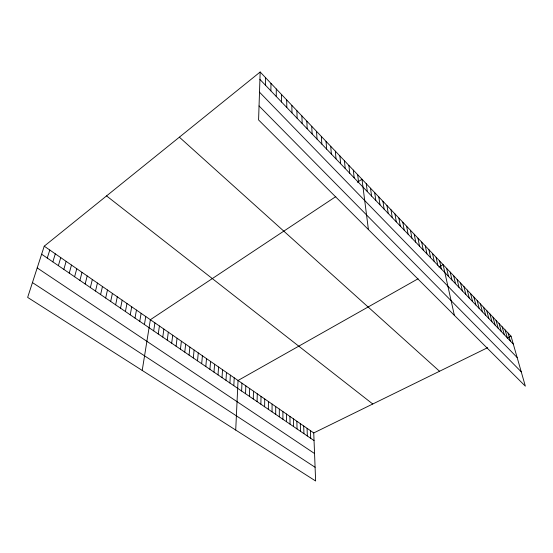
<?xml version="1.0" encoding="UTF-8"?>
<svg xmlns="http://www.w3.org/2000/svg" width="553" height="553" viewBox="0 0 553 553"><rect width="100%" height="100%" fill="white"/><g stroke="black" fill="none" stroke-linecap="round" stroke-linejoin="round"><path stroke-width="0.83" d="M275.698 414.335L275.719 406.579M276.251 96.485L276.279 88.971M272.035 411.833L272.09 404.063M268.343 409.31L268.433 401.526M270.873 90.865L270.977 83.385M264.624 406.766L264.742 398.976M260.871 404.195L261.023 396.397M265.433 85.183L265.606 77.731M257.083 401.609L257.276 393.798M253.267 398.996L253.495 391.178M249.424 396.363L249.679 388.538M260.173 72.008L258.583 119.953L525.35 386.174L511.048 336.189L260.173 72.008L44.233 246.175L27.65 297.403L315.625 480.992L313.751 432.937L44.233 246.175M245.539 393.708L245.836 385.87M241.626 391.026L241.958 383.181M235.716 430.047L238.046 380.471L418.096 278.767M233.808 385.683L234.216 377.817M229.91 383.015L230.359 375.141M225.983 380.326L226.46 372.445M222.016 377.616L222.541 369.729M218.02 374.879L218.58 366.985M213.99 372.121L214.585 364.22M209.919 369.342L210.562 361.427M205.82 366.535L206.504 358.614M201.679 363.701L202.405 355.773M197.511 360.846L198.271 352.911M193.301 357.964L194.11 350.028M189.05 355.061L189.907 347.111M184.764 352.13L185.663 344.173M180.444 349.171L181.391 341.208M176.082 346.185L177.071 338.222M171.686 343.178L172.723 335.208M167.241 340.143L168.326 332.159M162.762 337.074L163.895 329.09M158.241 333.984L159.423 325.994M153.679 330.86L154.916 322.869M142.211 370.441L150.361 319.71L335.816 196.605M144.43 324.535L145.771 316.53M139.743 321.328L141.133 313.316M135.008 318.086L136.453 310.074M130.232 314.823L131.732 306.804M125.413 311.526L126.969 303.5M120.547 308.194L122.158 300.168M115.632 304.834L117.305 296.802M110.676 301.44L112.404 293.408M105.671 298.012L107.462 289.979M100.611 294.555L102.464 286.523M95.51 291.065L97.425 283.025M90.36 287.539L92.337 279.5M85.155 283.979L87.194 275.94M79.902 280.385L82.01 272.346M74.6 276.756L76.77 268.717M69.236 273.092L71.482 265.053M63.83 269.387L66.139 261.348M58.362 265.647L60.747 257.608M52.846 261.873L55.293 253.834M47.268 258.057L49.791 250.025M357.397 182.283L361.994 179.227L368.409 229.55M438.875 267.03L443.098 264.645L454.366 315.334M313.751 432.937L487.656 347.664M507.225 338.063L511.048 336.189M32.447 282.59L315.092 467.271M37.196 267.915L314.553 453.536M41.634 254.207L314.049 440.582M106.556 195.907L372.757 404.001M179.366 137.179L439.531 371.257M259.046 105.941L521.244 371.816M259.502 92.178L517.145 357.515M259.924 79.425L513.302 344.09M508.103 333.093L510.343 340.994M505.138 329.968L507.357 337.876M502.138 326.809L504.343 334.724M499.117 323.629L501.301 331.551M496.062 320.415L498.225 328.337M492.986 317.173L495.129 325.102M489.875 313.897L491.997 321.832M486.737 310.592L488.838 318.535M483.571 307.261L485.652 315.203M480.377 303.894L482.43 311.837M477.149 300.493L479.181 308.443M473.886 297.065L475.898 305.014M470.596 293.602L472.587 301.551M467.278 290.104L469.234 298.06M463.926 286.572L465.861 294.528M460.538 283.005L462.446 290.968M457.117 279.403L459.004 287.366M453.667 275.767L455.52 283.73M450.177 272.097L452.008 280.06M446.658 268.385L448.455 276.355M439.614 260.968L441.356 268.938M436.096 257.263L437.803 265.226M432.536 253.523L434.223 261.479M428.948 249.742L430.6 257.698M425.319 245.919L426.944 253.882M421.663 242.062L423.245 250.018M417.964 238.17L419.513 246.12M414.225 234.237L415.745 242.186M410.45 230.262L411.937 238.205M406.642 226.246L408.086 234.189M402.791 222.188L404.202 230.131M398.9 218.096L400.275 226.025M394.966 213.956L396.307 221.877M390.992 209.774L392.291 217.688M386.982 205.543L388.241 213.458M382.925 201.278L384.141 209.179M378.826 196.958L380.008 204.852M374.685 192.596L375.819 200.483M370.503 188.193L371.588 196.066M366.266 183.734L367.316 191.601M357.667 174.679L358.627 182.525M353.298 170.075L354.203 177.907M348.881 165.423L349.738 173.241M344.415 160.723L345.224 168.527M339.901 155.967L340.655 163.75M335.332 151.156L336.037 158.932M330.715 146.296L331.365 154.052M326.042 141.374L326.643 149.116M321.321 136.404L321.86 144.126M316.544 131.372L317.028 139.073M311.712 126.284L312.141 133.964M306.825 121.142L307.192 128.801M301.883 115.93L302.187 123.575M310.433 430.635L310.703 438.287M307.088 428.312L307.33 435.978M296.885 110.669L297.12 118.28M303.708 425.976L303.929 433.649M300.307 423.619L300.493 431.305M291.825 105.34L291.998 112.93M296.878 421.241L297.037 428.941M293.422 418.849L293.553 426.557M286.703 99.948L286.813 107.51M289.938 416.43L290.042 424.151M286.426 413.997L286.495 421.732M281.518 94.494L281.567 102.028M282.887 411.543L282.929 419.285M279.32 409.075L279.327 416.824"/></g></svg>
